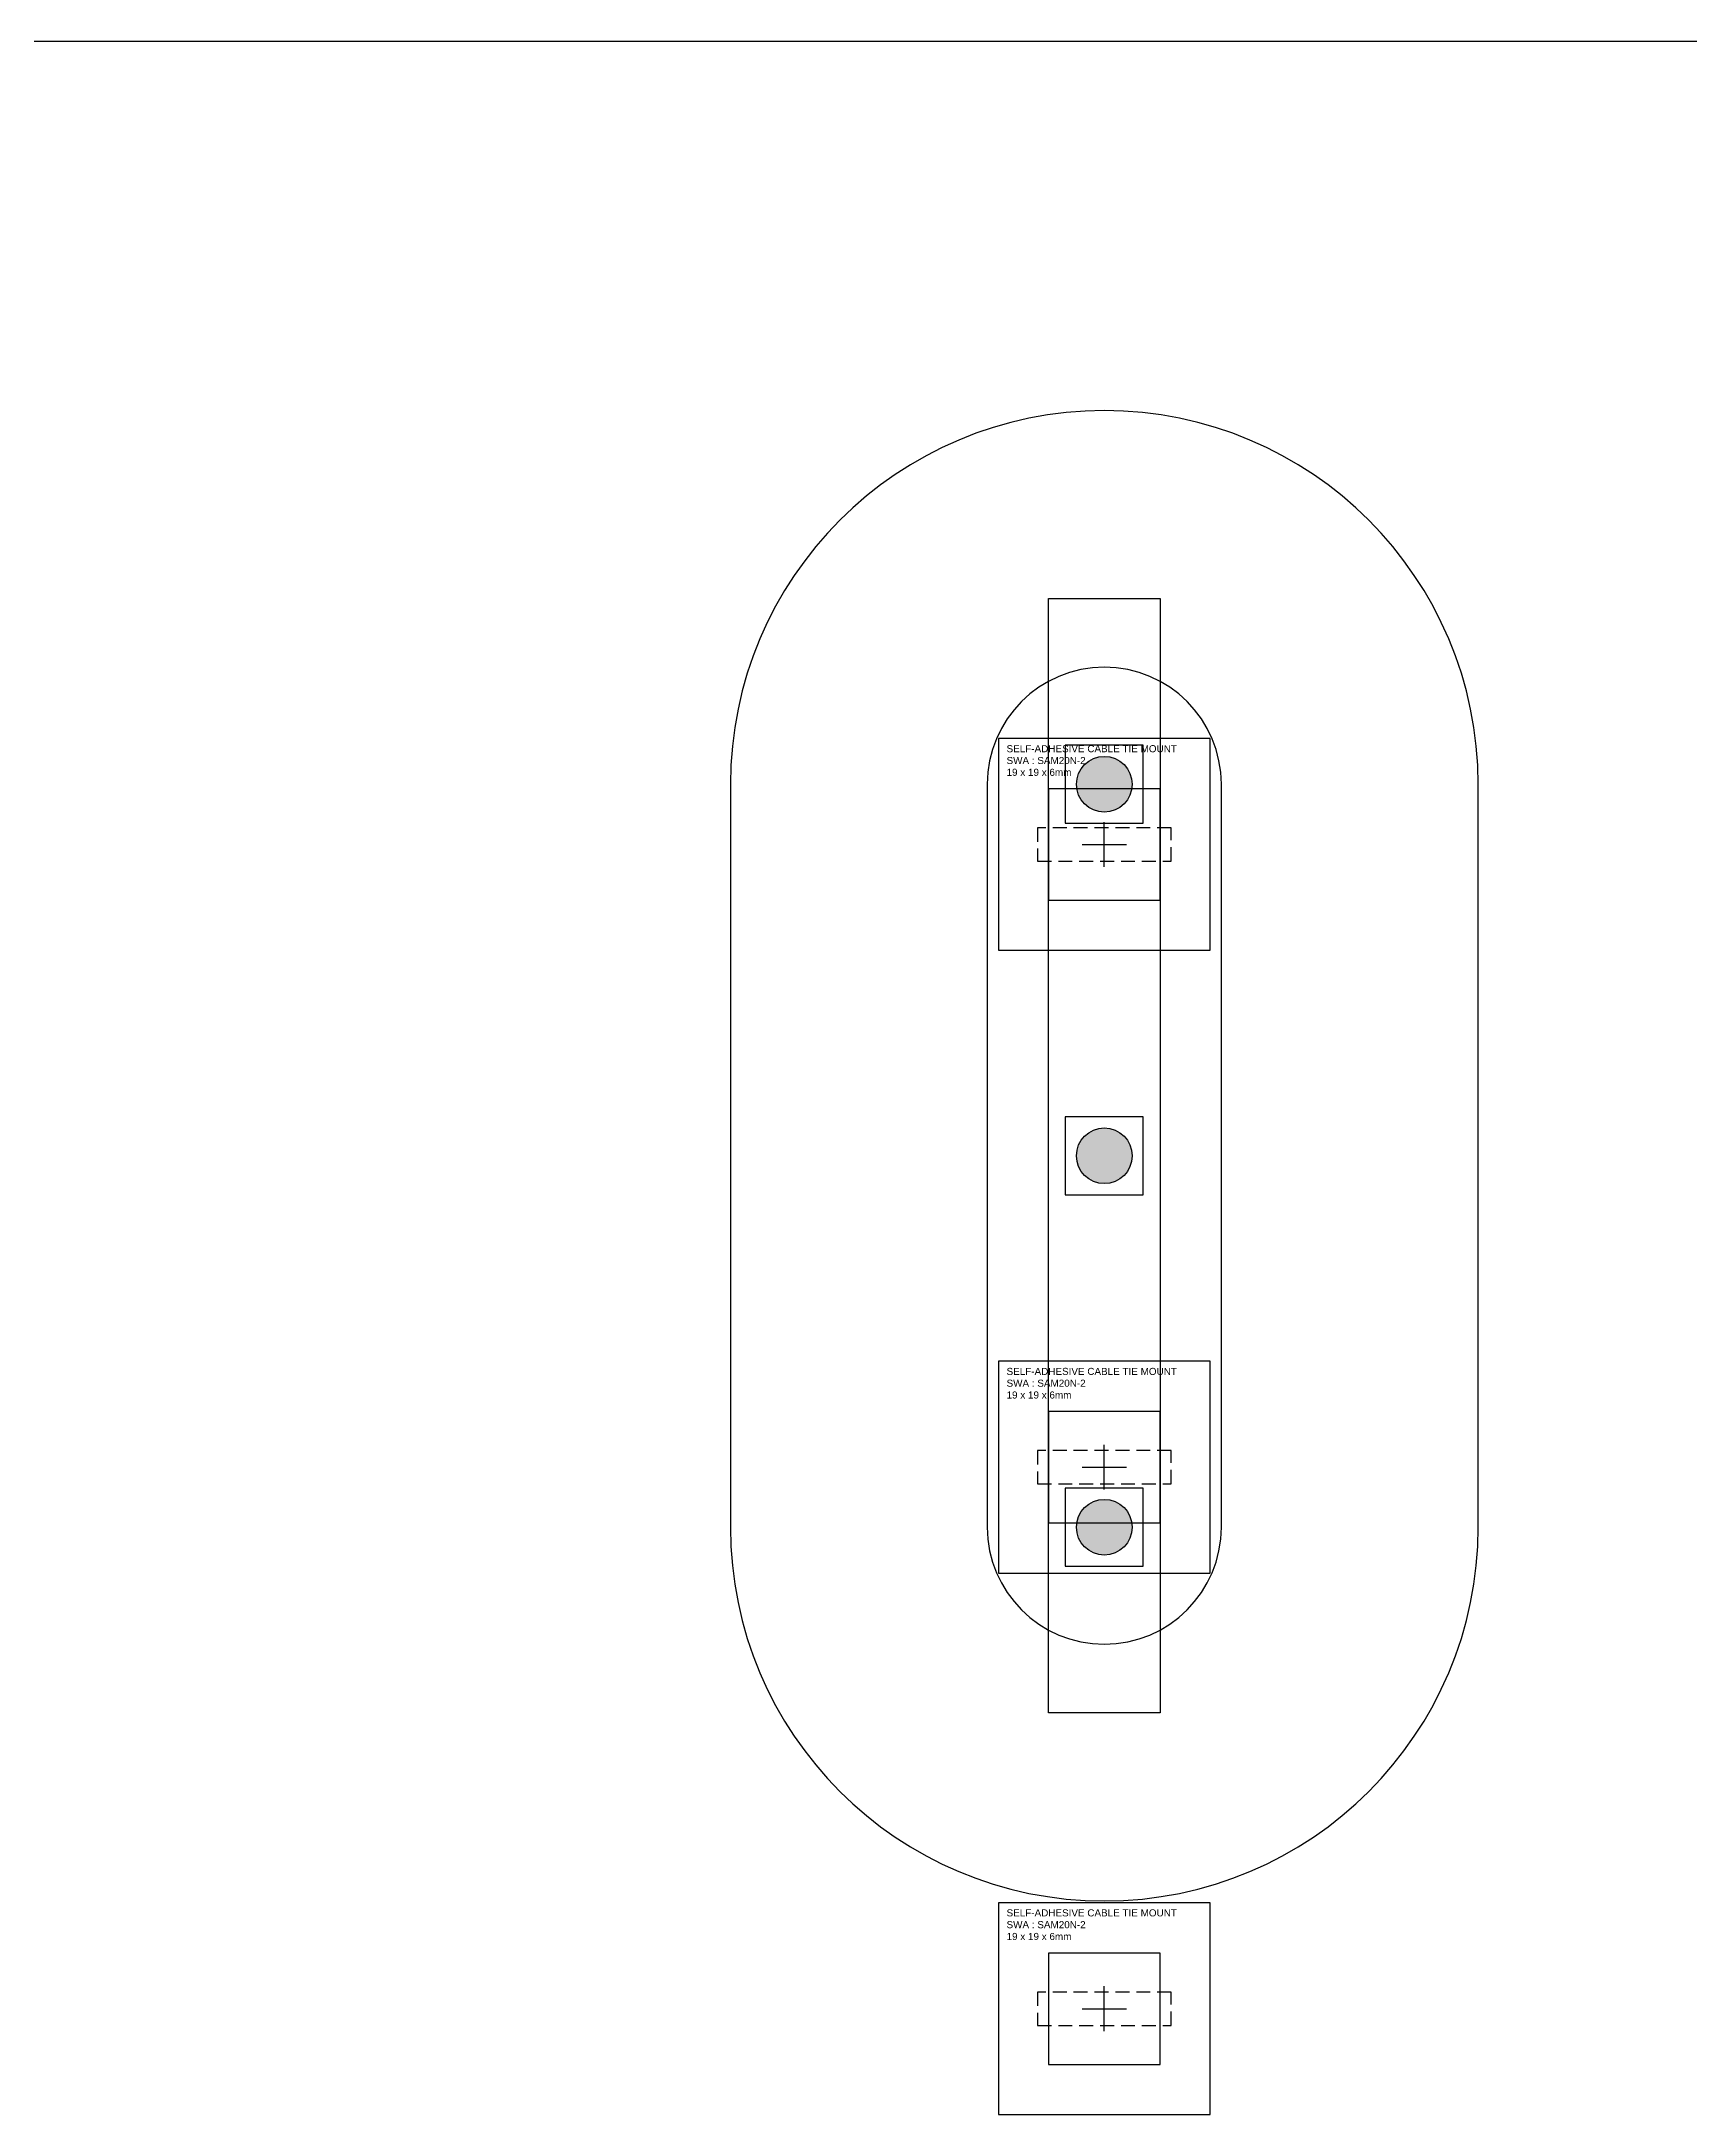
# Model space of a CAD drawing. Header units: millimetres. Extents: x 1440 to 4320, y -880 to 0.
# Drawn here: x 2784.7 to 2932.5, y -186 to 0 of the extents above; entities that cross this region are included whole.
import ezdxf

# ---------------------------------------------------------------- set-up
doc = ezdxf.new("R2010")
doc.units = ezdxf.units.MM
doc.header["$LTSCALE"] = 10
doc.header["$MEASUREMENT"] = 0
doc.linetypes.add('DASHED', pattern=[0.75, 0.5, -0.25])
for name, color, linetype in [('Component', 210, 'Continuous'), ('LED SMD 5050', 40, 'Continuous'), ('LED Strip', 30, 'Continuous'), ('Outer Face', 253, 'Continuous'), ('vero Pins', 30, 'Continuous')]:
    doc.layers.add(name, color=color, linetype=linetype)
doc.layers.add('GND +0V', color=7, linetype='Continuous', lineweight=35)
doc.layers.add('VERO CUT', color=252, linetype='Continuous', lineweight=35)
doc.styles.get("Standard").update_dxf_attribs({"font": 'arial.ttf'})

# ---------------------------------------------------------------- blocks, each defined once
blk = doc.blocks.new('Cable Tie Mount')
at = {"layer": 'Component'}
for points in [[(-9.5, 9.34), (-9.5, -9.66), (9.5, -9.66), (9.5, 9.34)], [(-5, 4.84), (-5, -5.16), (5, -5.16), (5, 4.84)]]:
    blk.add_lwpolyline(points, close=True, dxfattribs=at)
at = {"layer": 'Component', "color": 252, "linetype": 'DASHED', "ltscale": 0.25}
blk.add_lwpolyline([(6, 1.34), (-6, 1.34), (-6, -1.66), (6, -1.66)], close=True, dxfattribs=at)
at = {"layer": 'Component'}
for points in [[(0, -2.16), (0, 1.84)], [(-2, -0.16), (2, -0.16)]]:
    blk.add_lwpolyline(points, dxfattribs=at)
at = {"layer": 'Component', "insert": (-8.77, 8.75), "char_height": 0.635, "width": 17.0886, "attachment_point": 1}
blk.add_mtext('SELF-ADHESIVE CABLE TIE MOUNT\\PSWA : SAM20N-2\\P19 x 19 x 6mm', dxfattribs=at)
blk = doc.blocks.new('*U132')
at = {"layer": 'VERO CUT'}
for p in [(0, 28.1), (0, -27.78)]:
    blk.add_blockref('Cable Tie Mount', p, dxfattribs=at)
blk = doc.blocks.new('*U133')
at = {"layer": 'GND +0V', "color": 0, "linetype": 'ByBlock', "lineweight": -2, "transparency": 16777216}
blk.add_blockref('*U132', (3320, -100), dxfattribs=at)
blk = doc.blocks.new('*U135')
at = {"layer": 'Outer Face'}
blk.add_lwpolyline([(33.33, 33.54), (-33.33, 33.54, 1), (-33.33, -33.54), (33.33, -33.54, 1)], format="xyb", close=True, dxfattribs=at)
blk = doc.blocks.new('*U136')
at = {"layer": 'vero Pins', "color": 0, "linetype": 'ByBlock', "lineweight": -2, "transparency": 16777216, "rotation": 269.9999999999998}
blk.add_blockref('*U135', (2880, -100), dxfattribs=at)
blk = doc.blocks.new('gfhhv')
at = {"layer": 'LED SMD 5050'}
for points in [[(2.5, 77.17, 1), (-2.5, 77.17, 1)], [(2.5, 43.83, 1), (-2.5, 43.83, 1)], [(2.5, 10.5, 1), (-2.5, 10.5, 1)]]:
    blk.add_hatch(color=256, dxfattribs=at).paths.add_polyline_path(points)
for points in [[(-3.5, 80.67), (-3.5, 73.67), (3.5, 73.67), (3.5, 80.67)], [(-3.5, 47.33), (-3.5, 40.33), (3.5, 40.33), (3.5, 47.33)], [(-3.5, 14), (-3.5, 7), (3.5, 7), (3.5, 14)]]:
    blk.add_lwpolyline(points, close=True, dxfattribs=at)
for centre in [(0, 77.17), (0, 43.83), (0, 10.5)]:
    blk.add_circle(centre, 2.5, dxfattribs=at)
at = {"layer": 'LED Strip'}
blk.add_lwpolyline([(5, -6.17), (-5, -6.17), (-5, 93.83), (5, 93.83)], close=True, dxfattribs=at)
at = {"layer": 'Outer Face'}
blk.add_lwpolyline([(10.5, 10.5), (10.5, 77.17, 1), (-10.5, 77.17), (-10.5, 10.5, 1)], format="xyb", close=True, dxfattribs=at)

msp = doc.modelspace()

# ---------------------------------------------------------------- linework, layer by layer
at = {"layer": 'Component'}
for points in [[(2870.5, -167.04), (2870.5, -186.04), (2889.5, -186.04), (2889.5, -167.04)], [(2875, -171.54), (2875, -181.54), (2885, -181.54), (2885, -171.54)]]:
    msp.add_lwpolyline(points, close=True, dxfattribs=at)
for points in [[(2880, -178.54), (2880, -174.53)], [(2878, -176.54), (2882, -176.54)]]:
    msp.add_lwpolyline(points, dxfattribs=at)
at = {"layer": 'Component', "color": 252, "linetype": 'DASHED', "ltscale": 0.25}
msp.add_lwpolyline([(2886, -175.04), (2874, -175.04), (2874, -178.04), (2886, -178.04)], close=True, dxfattribs=at)
at = {"layer": 'Outer Face'}
msp.add_line((3320, 0), (2440, 0), dxfattribs=at)

# ---------------------------------------------------------------- block references
at = {"layer": 'GND +0V'}
msp.add_blockref('*U133', (-440, 0), dxfattribs=at)
at = {"layer": 'Outer Face', "color": 3}
msp.add_blockref('gfhhv', (2880, -143.83), dxfattribs=at)
at = {"layer": 'vero Pins'}
msp.add_blockref('*U136', (0, 0), dxfattribs=at)

# ---------------------------------------------------------------- texts
at = {"layer": 'Component', "insert": (2871.23, -167.62), "char_height": 0.635, "width": 17.0886, "attachment_point": 1}
msp.add_mtext('SELF-ADHESIVE CABLE TIE MOUNT\\PSWA : SAM20N-2\\P19 x 19 x 6mm', dxfattribs=at)

doc.saveas('drawing.dxf')
